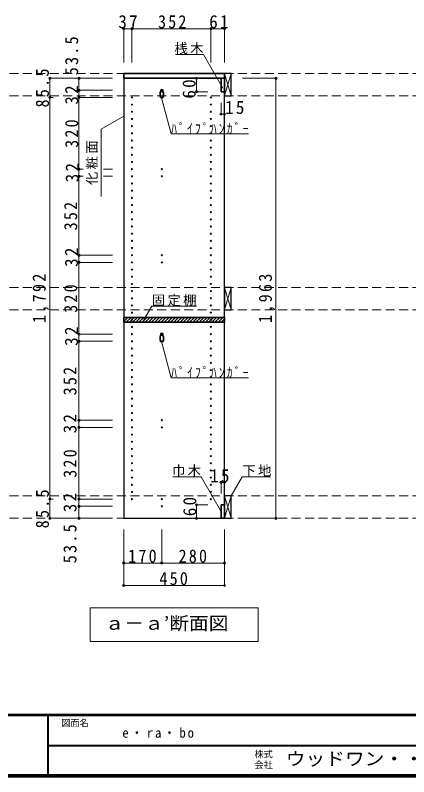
# Model space of a CAD drawing. Units: millimetres, scale not verified. Extents: x -3922 to 3878, y -2932 to 2722.
# Drawn here: x -167 to 1591, y -2864 to 533 of the extents above; entities that cross this region are included whole.
import ezdxf
from ezdxf.enums import TextEntityAlignment as Align

# ---------------------------------------------------------------- set-up
doc = ezdxf.new("R2010")
doc.units = ezdxf.units.MM
doc.header["$LTSCALE"] = 20
doc.header["$PDMODE"] = 32
doc.header["$PDSIZE"] = 10
doc.linetypes.add('DASHED2', pattern=[3, 2, -1])
for name, color, linetype, lineweight in [('0-2', 2, 'Continuous', 35), ('0-3_固定棚', 3, 'Continuous', 25), ('0-5_側板', 4, 'Continuous', 9), ('0-6_パイプハンガー', 4, 'Continuous', 9), ('0-7_桟木・巾木', 2, 'Continuous', 35), ('0-8', 3, 'Continuous', 25), ('0-A_文字', 7, 'Continuous', 18), ('0-B_寸法', 7, 'Continuous', 9), ('0-C_ハッチ', 4, 'Continuous', 9), ('F-1_枠', 6, 'Continuous', 40)]:
    doc.layers.add(name, color=color, linetype=linetype, lineweight=lineweight)
doc.layers.add('F-A_文字', color=7, linetype='Continuous')
doc.styles.add('ＭＳ ゴシック', font='')
doc.styles.get('ＭＳ ゴシック').set_extended_font_data('MS Gothic')

msp = doc.modelspace()

# ---------------------------------------------------------------- linework, layer by layer
at = {"layer": '0-2'}
for p, q in [((317.47, 272.73), (767.47, 272.73)), ((767.47, 272.73), (767.47, 251.73))]:
    msp.add_line(p, q, dxfattribs=at)
msp.add_lwpolyline([(767.47, 251.73), (317.47, 251.73), (317.47, 272.73)], dxfattribs=at)
at = {"layer": '0-3_固定棚', "color": 2, "lineweight": 35}
for p, q in [((317.47, -815.27), (767.47, -815.27)), ((317.47, -815.27), (317.47, -836.27)), ((767.47, -815.27), (767.47, -836.27)), ((317.47, -836.27), (767.47, -836.27))]:
    msp.add_line(p, q, dxfattribs=at)
at = {"layer": '0-5_側板', "color": 3, "lineweight": 25}
for p, q in [((767.47, 251.73), (317.47, 251.73)), ((767.47, -1711.27), (767.47, 251.73))]:
    msp.add_line(p, q, dxfattribs=at)
msp.add_lwpolyline([(317.47, 251.73), (317.47, -1711.27), (767.47, -1711.27)], dxfattribs=at)
at = {"layer": '0-5_側板'}
for centre in [(487.47, 198.23), (354.47, 166.23), (354.47, 134.23), (487.47, 166.23), (706.47, 166.23), (706.47, 134.23), (354.47, 102.23), (706.47, 102.23), (354.47, 70.23), (706.47, 70.23), (354.47, 38.23), (706.47, 38.23), (354.47, 6.23), (706.47, 6.23), (354.47, -25.77), (706.47, -25.77), (354.47, -57.77), (706.47, -57.77), (354.47, -89.77), (706.47, -89.77), (354.47, -121.77), (706.47, -121.77), (354.47, -153.77), (487.47, -153.77), (706.47, -153.77), (354.47, -185.77), (487.47, -185.77), (706.47, -185.77), (354.47, -217.77), (706.47, -217.77), (354.47, -249.77), (706.47, -249.77), (354.47, -281.77), (706.47, -281.77), (354.47, -313.77), (706.47, -313.77), (354.47, -345.77), (706.47, -345.77), (354.47, -377.77), (354.47, -409.77), (706.47, -377.77), (706.47, -409.77), (354.47, -441.77), (706.47, -441.77), (354.47, -473.77), (706.47, -473.77), (354.47, -505.77), (706.47, -505.77), (354.47, -537.77), (487.47, -537.77), (706.47, -537.77), (354.47, -569.77), (487.47, -569.77), (706.47, -569.77), (354.47, -601.77), (706.47, -601.77), (354.47, -633.77), (706.47, -633.77), (354.47, -665.77), (706.47, -665.77), (354.47, -697.77), (706.47, -697.77), (354.47, -729.77), (706.47, -729.77), (354.47, -761.77), (706.47, -761.77), (354.47, -793.77), (706.47, -793.77), (354.47, -825.77), (706.47, -825.77), (354.47, -857.77), (706.47, -857.77), (354.47, -889.77), (487.47, -889.77), (706.47, -889.77), (354.47, -921.77), (487.47, -921.77), (706.47, -921.77), (354.47, -953.77), (354.47, -985.77), (706.47, -953.77), (706.47, -985.77), (354.47, -1017.77), (706.47, -1017.77), (354.47, -1049.77), (706.47, -1049.77), (354.47, -1081.77), (706.47, -1081.77), (354.47, -1113.77), (706.47, -1113.77), (354.47, -1145.77), (706.47, -1145.77), (354.47, -1177.77), (706.47, -1177.77), (354.47, -1209.77), (706.47, -1209.77), (354.47, -1241.77), (706.47, -1241.77), (354.47, -1273.77), (487.47, -1273.77), (706.47, -1273.77), (354.47, -1305.77), (487.47, -1305.77), (706.47, -1305.77), (354.47, -1337.77), (706.47, -1337.77), (354.47, -1369.77), (706.47, -1369.77), (354.47, -1401.77), (706.47, -1401.77), (354.47, -1433.77), (706.47, -1433.77), (354.47, -1465.77), (706.47, -1465.77), (354.47, -1497.77), (354.47, -1529.77), (706.47, -1497.77), (706.47, -1529.77), (354.47, -1561.77), (706.47, -1561.77), (354.47, -1593.77), (706.47, -1593.77), (354.47, -1625.77), (487.47, -1625.77), (706.47, -1625.77), (487.47, -1657.77)]:
    msp.add_circle(centre, 2.5, dxfattribs=at)
at = {"layer": '0-6_パイプハンガー', "color": 2, "lineweight": 35}
for p, q in [((479.97, 186.23), (479.97, 171.23)), ((494.97, 186.23), (494.97, 171.23)), ((479.97, -901.77), (479.97, -916.77)), ((494.97, -901.77), (494.97, -916.77))]:
    msp.add_line(p, q, dxfattribs=at)
at = {"layer": '0-6_パイプハンガー', "color": 7, "lineweight": 18}
for centre, radius, start, end in [((526.07, 184.72), 46.13, 162.96035, 178.115), ((487.47, 198.23), 5.5, 0, 180), ((448.86, 184.72), 46.13, 1.885, 17.03965), ((526.07, -903.28), 46.13, 162.96035, 178.115), ((487.47, -889.77), 5.5, 0, 180), ((448.86, -903.28), 46.13, 1.885, 17.03965)]:
    msp.add_arc(centre, radius, start, end, dxfattribs=at)
at = {"layer": '0-6_パイプハンガー', "color": 2, "lineweight": 35}
for centre, start, end in [((487.47, 186.23), 0, 180), ((487.47, 171.23), 180, 0), ((487.47, -901.77), 0, 180), ((487.47, -916.77), 180, 0)]:
    msp.add_arc(centre, 7.5, start, end, dxfattribs=at)
at = {"layer": '0-7_桟木・巾木'}
for p, q in [((767.47, 251.73), (752.47, 251.73)), ((752.47, 191.73), (752.47, 251.73)), ((767.47, 251.73), (767.47, 191.73)), ((752.47, -1651.27), (767.47, -1651.27)), ((767.47, -1651.27), (767.47, -1711.27))]:
    msp.add_line(p, q, dxfattribs=at)
for points in [[(767.47, 191.73), (755.97, 191.73), (752.47, 191.73)], [(767.47, -1711.27), (752.47, -1711.27), (752.47, -1651.27)]]:
    msp.add_lwpolyline(points, dxfattribs=at)
at = {"layer": '0-8'}
for p, q in [((767.47, 272.73), (767.47, 172.73)), ((797.47, 272.73), (767.47, 272.73)), ((797.47, 172.73), (797.47, 272.73)), ((767.47, 172.73), (797.47, 172.73)), ((767.47, -681.27), (767.47, -781.27)), ((797.47, -681.27), (767.47, -681.27)), ((797.47, -781.27), (797.47, -681.27)), ((767.47, -781.27), (797.47, -781.27)), ((767.47, -1611.27), (767.47, -1711.27)), ((797.47, -1611.27), (767.47, -1611.27)), ((797.47, -1711.27), (797.47, -1611.27)), ((767.47, -1711.27), (797.47, -1711.27))]:
    msp.add_line(p, q, dxfattribs=at)
at = {"layer": '0-8', "color": 7, "lineweight": 18}
for p, q in [((767.47, 172.73), (797.47, 272.73)), ((767.47, 272.73), (797.47, 172.73)), ((767.47, -781.27), (797.47, -681.27)), ((767.47, -681.27), (797.47, -781.27)), ((767.47, -1711.27), (797.47, -1611.27)), ((767.47, -1611.27), (797.47, -1711.27))]:
    msp.add_line(p, q, dxfattribs=at)
at = {"layer": '0-A_文字'}
for p, q in [((674.12, 358.32), (548.09, 358.32)), ((760.8, 208.2), (674.12, 358.32)), ((529.66, 3.29), (486.34, 164.96)), ((317.47, 82.66), (217.47, 24.93)), ((217.47, -275.07), (217.47, 24.93)), ((529.66, 3.29), (874.66, 3.29)), ((407.45, -826.33), (442.47, -765.68)), ((642.47, -765.68), (442.47, -765.68)), ((529.66, -1084.86), (486.34, -923.19)), ((529.66, -1084.86), (874.66, -1084.86)), ((797.47, -1611.27), (846.89, -1525.68)), ((846.89, -1525.68), (972.91, -1525.68)), ((917.47, -2111.27), (917.47, -2261.27)), ((167.47, -2261.27), (917.47, -2261.27))]:
    msp.add_line(p, q, dxfattribs=at)
for points in [[(756.07, -1687.41), (662.69, -1525.68), (536.66, -1525.68)], [(917.47, -2111.27), (167.47, -2111.27), (167.47, -2261.27)]]:
    msp.add_lwpolyline(points, dxfattribs=at)
at = {"layer": '0-B_寸法', "color": 4}
for p, q in [((317.47, 472.73), (317.47, 322.73)), ((317.47, 472.73), (767.47, 472.73)), ((354.47, 472.73), (354.47, 322.73)), ((706.47, 472.73), (706.47, 322.73)), ((767.47, 472.73), (767.47, 322.73)), ((-12.53, 251.73), (-12.53, -1711.27)), ((-12.53, 251.73), (117.47, 251.73)), ((117.47, 251.73), (117.47, 198.23)), ((267.47, 251.73), (117.47, 251.73)), ((642.47, 251.73), (642.47, 191.73)), ((642.47, 251.73), (692.47, 251.73)), ((997.47, 251.73), (847.47, 251.73)), ((997.47, 251.73), (997.47, -1711.27)), ((117.47, 198.23), (117.47, 166.23)), ((267.47, 198.23), (117.47, 198.23)), ((642.47, 191.73), (692.47, 191.73)), ((-12.53, 166.23), (2.48, 166.23)), ((117.47, 166.23), (117.47, -153.77)), ((267.47, 166.23), (117.47, 166.23)), ((752.47, 91.73), (752.47, 141.73)), ((767.47, 91.73), (767.47, 141.73)), ((752.47, 91.73), (767.47, 91.73)), ((117.47, -153.77), (117.47, -185.77)), ((135.96, -153.77), (117.47, -153.77)), ((267.47, -153.77), (227.72, -153.77)), ((117.47, -185.77), (117.47, -537.77)), ((135.96, -185.77), (117.47, -185.77)), ((267.47, -185.77), (227.72, -185.77)), ((117.47, -537.77), (117.47, -569.77)), ((267.47, -537.77), (117.47, -537.77)), ((117.47, -569.77), (117.47, -889.77)), ((267.47, -569.77), (117.47, -569.77)), ((117.47, -889.77), (117.47, -921.77)), ((267.47, -889.77), (117.47, -889.77)), ((267.47, -921.77), (117.47, -921.77)), ((117.47, -1273.77), (117.47, -921.77)), ((117.47, -1305.77), (117.47, -1273.77)), ((117.47, -1273.77), (267.47, -1273.77)), ((117.47, -1625.77), (117.47, -1305.77)), ((117.47, -1305.77), (267.47, -1305.77)), ((752.47, -1551.27), (767.47, -1551.27)), ((752.47, -1551.27), (752.47, -1601.27)), ((767.47, -1551.27), (767.47, -1601.27)), ((-12.53, -1625.77), (2.48, -1625.77)), ((117.47, -1657.77), (117.47, -1625.77)), ((117.47, -1625.77), (267.47, -1625.77)), ((117.47, -1711.27), (117.47, -1657.77)), ((117.47, -1657.77), (267.47, -1657.77)), ((642.47, -1651.27), (642.47, -1711.27)), ((642.47, -1651.27), (692.47, -1651.27)), ((-12.53, -1711.27), (117.47, -1711.27)), ((117.47, -1711.27), (267.47, -1711.27)), ((642.47, -1711.27), (692.47, -1711.27)), ((997.47, -1711.27), (847.47, -1711.27)), ((317.47, -2011.27), (317.47, -1761.27)), ((487.47, -1911.27), (487.47, -1761.27)), ((767.47, -2011.27), (767.47, -1761.27)), ((317.47, -1911.27), (767.47, -1911.27)), ((317.47, -2011.27), (767.47, -2011.27))]:
    msp.add_line(p, q, dxfattribs=at)
at = {"layer": '0-B_寸法', "color": 4, "linetype": 'DASHED2'}
for p, q in [((2487.47, 272.73), (-2371.53, 272.73)), ((2487.47, 172.73), (-2371.53, 172.73)), ((2487.47, -681.27), (-2371.53, -681.27)), ((2487.47, -781.27), (-2371.53, -781.27)), ((2487.47, -1611.27), (-2371.53, -1611.27)), ((2487.47, -1711.27), (-2371.53, -1711.27))]:
    msp.add_line(p, q, dxfattribs=at)
at = {"layer": '0-B_寸法'}
for p in [(317.47, 472.73), (354.47, 472.73), (706.47, 472.73), (767.47, 472.73), (-12.53, 251.73), (117.47, 251.73), (642.47, 251.73), (997.47, 251.73), (-12.53, 166.23), (117.47, 198.23), (117.47, 166.23), (642.47, 191.73), (752.47, 91.73), (767.47, 91.73), (117.47, -153.77), (117.47, -185.77), (117.47, -537.77), (117.47, -569.77), (117.47, -889.77), (117.47, -921.77), (117.47, -1273.77), (117.47, -1305.77), (752.47, -1551.27), (767.47, -1551.27), (-12.53, -1625.77), (117.47, -1625.77), (117.47, -1657.77), (642.47, -1651.27), (-12.53, -1711.27), (117.47, -1711.27), (642.47, -1711.27), (997.47, -1711.27), (317.47, -1911.27), (487.47, -1911.27), (767.47, -1911.27), (317.47, -2011.27), (767.47, -2011.27)]:
    msp.add_point(p, dxfattribs=at)
at = {"layer": '0-C_ハッチ'}
for p, q in [((317.47, -833.79), (336, -815.27)), ((317.47, -819.65), (321.85, -815.27)), ((329.14, -836.27), (350.14, -815.27)), ((343.28, -836.27), (364.28, -815.27)), ((357.42, -836.27), (378.42, -815.27)), ((371.56, -836.27), (392.56, -815.27)), ((385.71, -836.27), (406.71, -815.27)), ((399.85, -836.27), (420.85, -815.27)), ((413.99, -836.27), (434.99, -815.27)), ((428.13, -836.27), (449.13, -815.27)), ((442.27, -836.27), (463.27, -815.27)), ((456.42, -836.27), (477.42, -815.27)), ((470.56, -836.27), (491.56, -815.27)), ((484.7, -836.27), (505.7, -815.27)), ((498.84, -836.27), (519.84, -815.27)), ((512.99, -836.27), (533.99, -815.27)), ((527.13, -836.27), (548.13, -815.27)), ((541.27, -836.27), (562.27, -815.27)), ((555.41, -836.27), (576.41, -815.27)), ((569.55, -836.27), (590.55, -815.27)), ((583.7, -836.27), (604.7, -815.27)), ((597.84, -836.27), (618.84, -815.27)), ((611.98, -836.27), (632.98, -815.27)), ((626.12, -836.27), (647.12, -815.27)), ((640.26, -836.27), (661.26, -815.27)), ((654.41, -836.27), (675.41, -815.27)), ((668.55, -836.27), (689.55, -815.27)), ((682.69, -836.27), (703.69, -815.27)), ((696.83, -836.27), (717.83, -815.27)), ((710.97, -836.27), (731.97, -815.27)), ((725.12, -836.27), (746.12, -815.27)), ((739.26, -836.27), (760.26, -815.27)), ((753.4, -836.27), (767.47, -822.2))]:
    msp.add_line(p, q, dxfattribs=at)
at = {"layer": 'F-1_枠'}
for p, q in [((3877.97, -2587.71), (-3922.03, -2587.71)), ((3877.97, -2591.04), (-3922.03, -2591.04)), ((-22.03, -2591.04), (-22.03, -2857.71)), ((-22.03, -2724.37), (3871.3, -2724.38)), ((3877.97, -2857.71), (-3922.03, -2857.71)), ((3877.97, -2861.04), (-3922.03, -2861.04)), ((3877.97, -2864.37), (-3922.03, -2864.37))]:
    msp.add_line(p, q, dxfattribs=at)

# ---------------------------------------------------------------- texts
at = {"layer": '0-A_文字', "style": 'ＭＳ ゴシック', "width": 1.1}
msp.add_text('ａ－ａ’断面図', height=58.65, dxfattribs=at).set_placement((232.47, -2226.27), align=Align.BOTTOM_LEFT)
at = {"layer": '0-A_文字', "char_height": 43.99, "attachment_point": 7, "style": 'ＭＳ ゴシック'}
for s, insert in [('\\T1.17;桟木', (544.12, 358.32)), ('\\T1.39;\\W0.85;ﾊﾟｲﾌﾟﾊﾝｶﾞｰ', (529.66, 3.29)), ('\\T1.17;固定棚', (442.47, -765.68)), ('\\T1.39;\\W0.85;ﾊﾟｲﾌﾟﾊﾝｶﾞｰ', (529.66, -1084.86)), ('\\T1.17;巾木', (532.69, -1525.68)), ('\\T1.17;下地', (846.89, -1525.68)), ('\\T1.28;\\W0.95;e・ra・bo', (311.3, -2691.04))]:
    msp.add_mtext(s, dxfattribs=dict(at, insert=insert))
at = {"layer": '0-A_文字', "insert": (202.47, -225.07), "char_height": 43.99, "attachment_point": 7, "rotation": 90, "style": 'ＭＳ ゴシック'}
msp.add_mtext('\\T1.17;化粧面', dxfattribs=at)
at = {"layer": '0-B_寸法', "char_height": 58.65, "attachment_point": 7, "style": 'ＭＳ ゴシック'}
for s, insert in [('\\T1.27;\\W0.95;37', (293.47, 473.94)), ('\\T1.27;\\W0.9;352', (470.47, 473.94)), ('\\T1.27;\\W0.95;61', (699.47, 473.94)), ('\\T1.27;\\W0.95;15', (770.36, 91.73)), ('\\T1.27;\\W0.95;15', (703.62, -1551.27)), ('\\T1.27;\\W0.9;170', (337.47, -1910.06)), ('\\T1.27;\\W0.9;280', (562.47, -1910.06)), ('\\T1.27;\\W0.9;450', (476.93, -2010.06))]:
    msp.add_mtext(s, dxfattribs=dict(at, insert=insert))
at = {"layer": '0-B_寸法', "char_height": 58.65, "attachment_point": 7, "rotation": 90, "style": 'ＭＳ ゴシック'}
for s, insert in [('\\T1.28;\\W0.9;53.5', (114.86, 264.81)), ('\\T1.28;\\W0.9;85.5', (-15.85, 121.48)), ('\\T1.27;\\W0.95;60', (639.27, 160.86)), ('\\T1.27;\\W0.95;32', (114.86, 134.1)), ('\\T1.27;\\W0.9;320', (114.86, -58.77)), ('\\T1.27;\\W0.95;32', (117.47, -212.27)), ('\\T1.27;\\W0.9;352', (110.56, -426.77)), ('\\T1.27;\\W0.95;32', (113.96, -589.89)), ('\\T1.28;\\W0.9;1,792', (-15.85, -839.77)), ('\\T1.28;\\W0.9;1,963', (994.15, -839.77)), ('\\T1.27;\\W0.9;320', (110.56, -794.77)), ('\\T1.27;\\W0.95;32', (113.96, -941.89)), ('\\T1.27;\\W0.9;352', (107.47, -1162.77)), ('\\T1.27;\\W0.95;32', (107.47, -1332.27)), ('\\T1.27;\\W0.9;320', (107.47, -1530.77)), ('\\T1.28;\\W0.9;85.5', (-15.85, -1756.02)), ('\\T1.27;\\W0.95;32', (107.47, -1684.27)), ('\\T1.27;\\W0.95;60', (642.47, -1702.05)), ('\\T1.28;\\W0.9;53.5', (107.47, -1911.84))]:
    msp.add_mtext(s, dxfattribs=dict(at, insert=insert))
at = {"layer": 'F-A_文字', "style": 'ＭＳ ゴシック'}
for s, p in [('図面名', (37.97, -2647.71)), ('株式', (901.3, -2787.04)), ('会社', (901.3, -2835.04))]:
    msp.add_text(s, height=29.33, dxfattribs=at).set_placement(p, align=Align.BOTTOM_LEFT)
at = {"layer": 'F-A_文字', "style": 'ＭＳ ゴシック', "width": 1.1}
msp.add_text('ウッドワン・・・', height=58.65, dxfattribs=at).set_placement((1041.3, -2831.04), align=Align.BOTTOM_LEFT)

doc.saveas('drawing.dxf')
